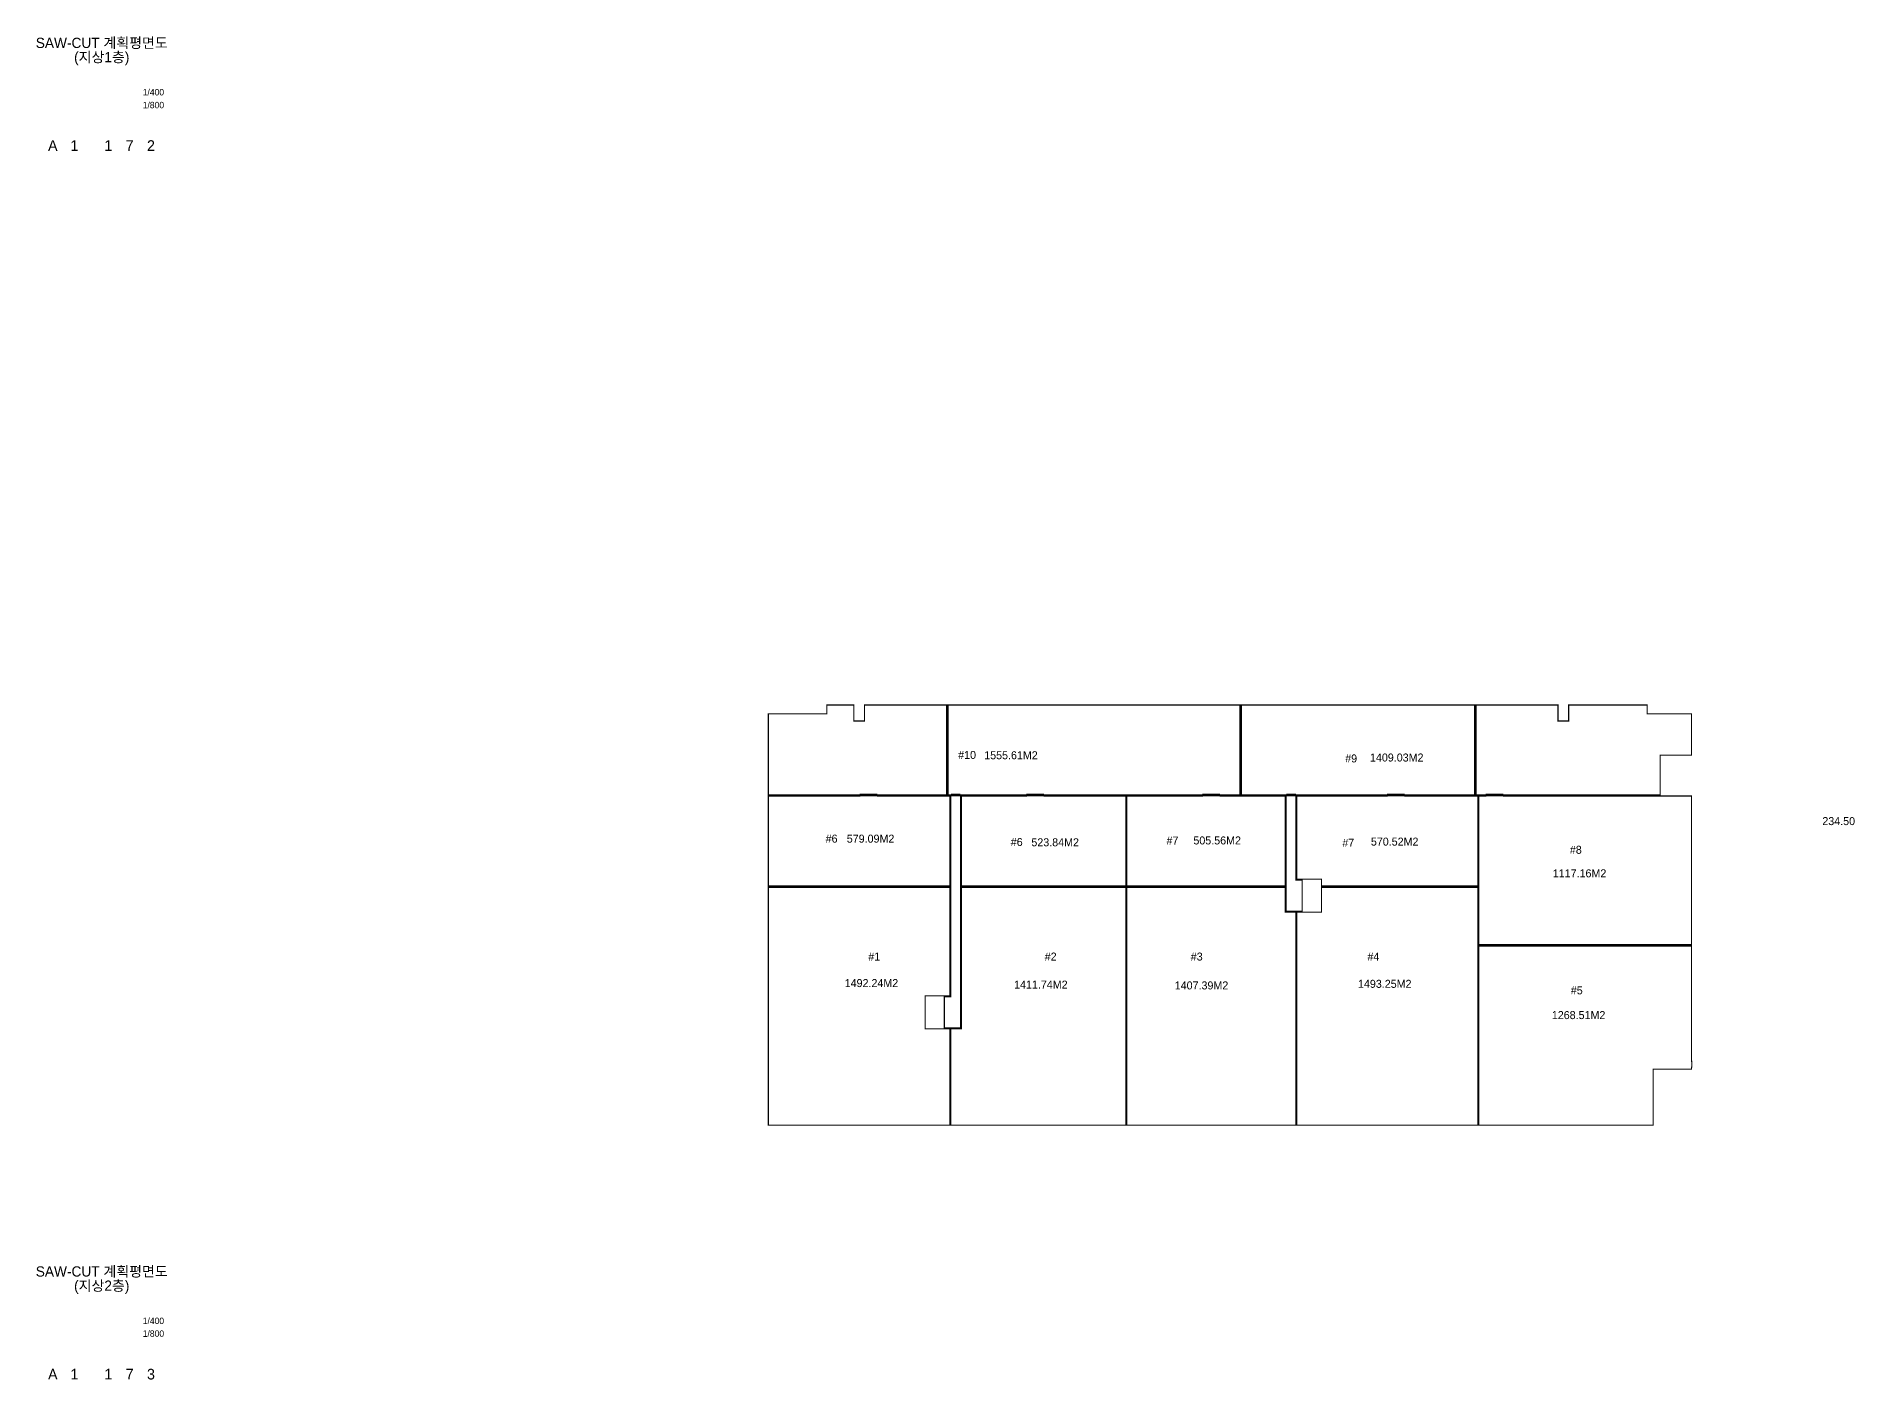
# Model space of a CAD drawing. Header units: millimetres. Extents: x -869187 to 1405794, y -1345622 to 197746.
# Drawn here: x 295347 to 636243, y -453357 to -201445 of the extents above; entities that cross this region are included whole.
import ezdxf
from ezdxf.enums import TextEntityAlignment as Align

# ---------------------------------------------------------------- set-up
doc = ezdxf.new("R2010")
doc.units = ezdxf.units.MM
doc.header["$LTSCALE"] = 1000
doc.header["$MEASUREMENT"] = 0
doc.layers.get('0').update_dxf_attribs({"linetype": 'CONTINUOUS'})
doc.layers.add('TEXT-TITLE', color=6, linetype='CONTINUOUS')
doc.layers.add('TEXT-기입', color=6, linetype='CONTINUOUS')
doc.styles.add('CGS', font='cgse', dxfattribs={"bigfont": 'cgs'})
doc.styles.add('나눔바른고딕', font='')
doc.styles.get('나눔바른고딕').set_extended_font_data('나눔바른고딕')

msp = doc.modelspace()

# ---------------------------------------------------------------- linework, layer by layer
at = {"color": 3, "ltscale": 10000, "const_width": 200}
for points in [[(468605.1, -343709.5), (521130.1, -343709.5), (521130.1, -326834.5), (450630.1, -326834.5), (450630.1, -329834.5), (448630.1, -329834.5), (448630.1, -326834.5), (443530.1, -326834.5), (443530.1, -328509.5), (432580.1, -328509.5), (432580.1, -343709.5), (466805.1, -343709.5), (466805.1, -381559.5), (465580.1, -381559.5), (465580.1, -387359.5), (468605.1, -387359.5), (468605.1, -343709.5)], [(531480.1, -343709.5), (599805.1, -343709.5), (599805.1, -336259.5), (605655.1, -336259.5), (605655.1, -328509.5), (597330.1, -328509.5), (597330.1, -326834.5), (582630.1, -326834.5), (582630.1, -329834.5), (580630.1, -329834.5), (580630.1, -326834.5), (521130.1, -326834.5), (521130.1, -343709.5), (529680.1, -343709.5), (529680.1, -365509.5), (532680.1, -365509.5), (532680.1, -359709.5), (531480.1, -359709.5), (531480.1, -343709.5)], [(449720.1, -343709.5), (449720.1, -343909.5), (432580.1, -343909.5), (432580.1, -360909.5), (466605.1, -360909.5), (466605.1, -343909.5), (453040.1, -343909.5), (453040.1, -343709.5), (449720.1, -343709.5)], [(480970.1, -343709.5), (480970.1, -343909.5), (468805.1, -343909.5), (468805.1, -360909.5), (499580.1, -360909.5), (499580.1, -343909.5), (484290.1, -343909.5), (484290.1, -343709.5), (480970.1, -343709.5)], [(513970.1, -343709.5), (513970.1, -343909.5), (499780.1, -343909.5), (499780.1, -360909.5), (529480.1, -360909.5), (529480.1, -343909.5), (517290.1, -343909.5), (517290.1, -343709.5), (513970.1, -343709.5)], [(548570.1, -343909.5), (531680.1, -343909.5), (531680.1, -359509.5), (536280.1, -359509.5), (536280.1, -360909.5), (565580.1, -360909.5), (565580.1, -348409.5), (565580.1, -343909.5), (551890.1, -343909.5), (551890.1, -343709.5), (548570.1, -343709.5), (548570.1, -343909.5)], [(567070.1, -343709.5), (567070.1, -343909.5), (565780.1, -343909.5), (565780.1, -371909.5), (605655.1, -371909.5), (605655.1, -343909.5), (570390.1, -343909.5), (570390.1, -343709.5), (567070.1, -343709.5)], [(432580.1, -360909.5), (432580.1, -405609.5), (466605.1, -405609.5), (466605.1, -387559.5), (461980.1, -387559.5), (461980.1, -381359.5), (466605.1, -381359.5), (466605.1, -360909.5), (432580.1, -360909.5)], [(468805.1, -360909.5), (468805.1, -387559.5), (466805.1, -387559.5), (466805.1, -405609.5), (499580.1, -405609.5), (499580.1, -377409.5), (499580.1, -360909.5), (468805.1, -360909.5)], [(499780.1, -360909.5), (499780.1, -405609.5), (531480.1, -405609.5), (531480.1, -365709.5), (529480.1, -365709.5), (529480.1, -360909.5), (499780.1, -360909.5)], [(536280.1, -360909.5), (536280.1, -365709.5), (531680.1, -365709.5), (531680.1, -405609.5), (565580.1, -405609.5), (565580.1, -360909.5), (536280.1, -360909.5)]]:
    msp.add_lwpolyline(points, dxfattribs=at)
at = {"color": 1, "ltscale": 10000, "const_width": 500}
for points in [[(466130.1, -326834.5), (466130.1, -343709.5)], [(521130.1, -326834.5), (521130.1, -343709.5)], [(565130.1, -326834.5), (565130.1, -343709.5)], [(449720.1, -343709.5), (453040.1, -343709.5)], [(466805.1, -343709.5), (468605.1, -343709.5)], [(480970.1, -343709.5), (484290.1, -343709.5)], [(513970.1, -343709.5), (517290.1, -343709.5)], [(529680.1, -343709.5), (531480.1, -343709.5)], [(548570.1, -343709.5), (551890.1, -343709.5)], [(567070.1, -343709.5), (570390.1, -343709.5)], [(466605.1, -360909.5), (432580.1, -360909.5)], [(468805.1, -360909.5), (499580.1, -360909.5)], [(499780.1, -360909.5), (529480.1, -360909.5)], [(536280.1, -360909.5), (565580.1, -360909.5)], [(565780.1, -371909.5), (605655.1, -371909.5)]]:
    msp.add_lwpolyline(points, dxfattribs=at)
at = {"color": 3, "ltscale": 10000, "const_width": 200}
msp.add_lwpolyline([(605655.1, -371909.5), (605655.1, -393659.5), (605705.1, -393659.5), (605705.1, -394759.5), (605655.1, -394759.5), (605655.1, -395109.5), (598480.1, -395109.5), (598480.1, -405609.5), (565780.1, -405609.5), (565780.1, -371909.5)], close=True, dxfattribs=at)

# ---------------------------------------------------------------- texts
at = {"ltscale": 10000, "style": '나눔바른고딕'}
for s, p in [('#10', (468170.7, -336956.7)), ('#9', (540732.1, -337610.2)), ('#6', (443321.3, -352647.4)), ('#6', (478031.8, -353278.8)), ('#7', (507234.3, -353010.7)), ('#7', (540190.4, -353431.7)), ('#8', (582853.3, -354743.8)), ('#1', (451319.6, -374762)), ('#2', (484396.1, -374762)), ('#3', (511778.4, -374762)), ('#4', (544912.3, -374762)), ('#5', (583032.2, -381102.8))]:
    msp.add_text(s, height=1500, dxfattribs=at).set_placement(p)
at = {"color": 3, "ltscale": 10000, "style": '나눔바른고딕'}
for s, p in [('1555.61M2 ', (473053.6, -337014.6)), ('1409.03M2 ', (545377.2, -337436.6)), ('579.09M2 ', (447285.7, -352651.5)), ('523.84M2 ', (481895.2, -353336.4)), ('505.56M2 ', (512270.2, -352986.1)), ('570.52M2 ', (545545.8, -353208.1)), ('1117.16M2 ', (579650.4, -359153.9)), ('1492.24M2 ', (446894.4, -379738.4)), ('1493.25M2 ', (543130.1, -379878.8)), ('1411.74M2 ', (478654.4, -380022.1)), ('1407.39M2 ', (508773, -380176.1)), ('1268.51M2 ', (579472.7, -385739))]:
    msp.add_text(s, height=1500, dxfattribs=at).set_placement(p)
at = {"color": 1, "ltscale": 10000, "style": '나눔바른고딕'}
msp.add_text('234.50', height=1500, dxfattribs=at).set_placement((630186.7, -349360.3))
at = {"layer": 'TEXT-TITLE', "style": '나눔바른고딕'}
for s, p in [('SAW-CUT 계획평면도', (307600, -202666.7)), ('(지상1층)', (307600, -205333.3)), ('SAW-CUT 계획평면도', (307600, -433066.7)), ('(지상2층)', (307600, -435733.3))]:
    msp.add_text(s, height=1920, dxfattribs=at).set_placement(p, align=Align.MIDDLE_CENTER)
at = {"layer": 'TEXT-기입', "style": '나눔바른고딕'}
for s, p in [('1/400', (315281.5, -212888.5)), ('1/800', (315281.5, -215288.5)), ('1/400', (315281.5, -443288.5)), ('1/800', (315281.5, -445688.5))]:
    msp.add_text(s, height=1200, dxfattribs=at).set_placement(p, align=Align.BOTTOM_LEFT)
at = {"layer": 'TEXT-기입', "style": 'CGS'}
for s, p in [('A', (298431.1, -221928.5)), ('1', (302481.3, -221928.5)), ('1', (308831.1, -221928.5)), ('7', (312831.1, -221928.5)), ('2', (316831.1, -221928.5)), ('A', (298431.1, -452328.5)), ('1', (302481.3, -452328.5)), ('1', (308831.1, -452328.5)), ('7', (312831.1, -452328.5)), ('3', (316831.1, -452328.5))]:
    msp.add_text(s, height=2000, dxfattribs=at).set_placement(p, align=Align.MIDDLE_CENTER)

doc.saveas('drawing.dxf')
